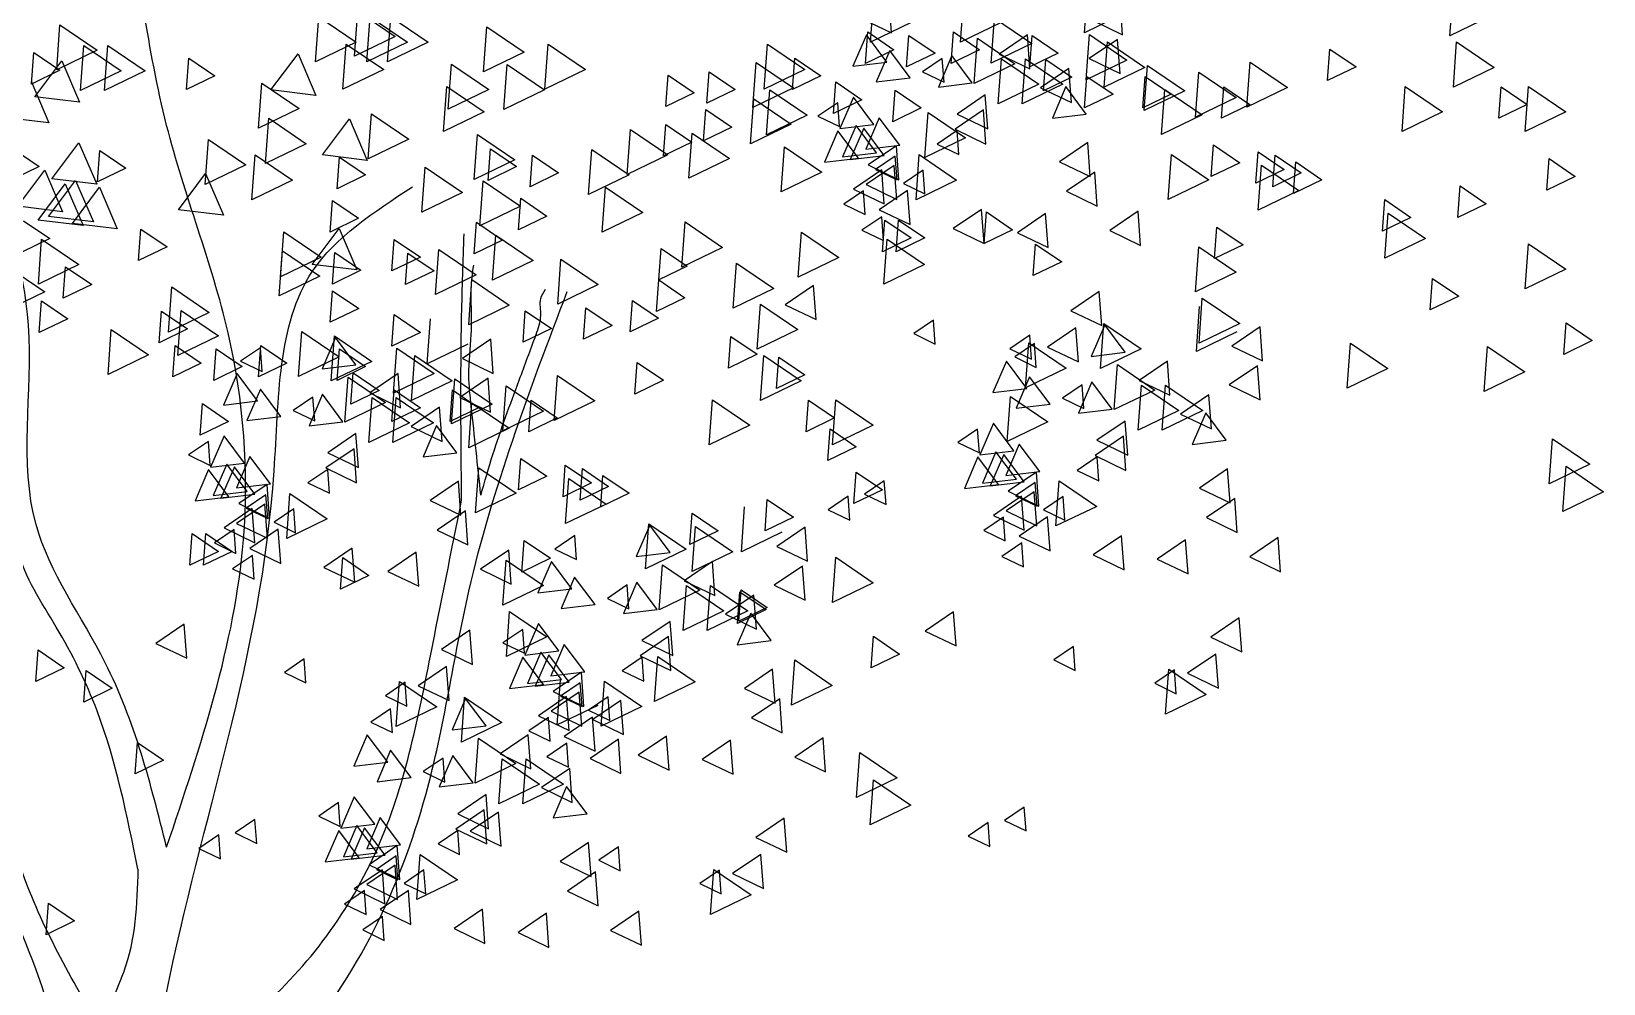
# Model space of a CAD drawing. Header units: millimetres. Extents: x 87938 to 265635, y 330093 to 434310.
# Drawn here: x 211266 to 214736, y 400804 to 402905 of the extents above; entities that cross this region are included whole.
import ezdxf

# ---------------------------------------------------------------- set-up
doc = ezdxf.new("R2010")
doc.units = ezdxf.units.MM

# ---------------------------------------------------------------- blocks, each defined once
blk = doc.blocks.new('A$C7FA71D6E')
for p, q in [((4721.7, 5076.7), (4729, 5176.1)), ((4920.6, 5076.2), (4927.9, 5175.6)), ((6000.8, 5090.7), (6008.1, 5190.1)), ((3583.1, 5045.4), (3590.4, 5144.8)), ((3590.4, 5144.8), (3672.8, 5088.8)), ((5194.4, 5097.3), (5199.5, 5166.9)), ((2925.8, 5015.2), (2933.1, 5114.6)), ((2933.1, 5114.6), (3015.5, 5058.5)), ((3497.3, 5033.3), (3504.6, 5132.6)), ((3504.6, 5132.6), (3587, 5076.6)), ((3610.6, 5033.3), (3617.9, 5132.6)), ((3617.9, 5132.6), (3700.3, 5076.6)), ((3656, 5033.3), (3663.3, 5132.6)), ((3663.3, 5132.6), (3745.7, 5076.6)), ((3867.5, 5010.6), (3874.8, 5110)), ((3874.8, 5110), (3957.2, 5054)), ((4811.5, 5120.1), (4721.7, 5076.7)), ((5010.3, 5119.5), (4920.6, 5076.2)), ((4988.4, 5030.3), (4995.7, 5129.7)), ((4995.7, 5129.7), (5078.1, 5073.7)), ((5257.2, 5127.7), (5194.4, 5097.3)), ((6090.5, 5134.1), (6000.8, 5090.7)), ((2978.7, 4969.9), (2986, 5069.2)), ((2986, 5069.2), (3068.4, 5013.2)), ((3031.6, 4969.9), (3038.9, 5069.2)), ((3038.9, 5069.2), (3121.3, 5013.2)), ((3587, 5076.6), (3497.3, 5033.3)), ((3557.7, 4972.8), (3565, 5072.2)), ((3565, 5072.2), (3647.5, 5016.2)), ((3672.8, 5088.8), (3583.1, 5045.4)), ((3700.3, 5076.6), (3610.6, 5033.3)), ((3745.7, 5076.6), (3656, 5033.3)), ((4003.5, 4972.8), (4010.8, 5072.2)), ((4010.8, 5072.2), (4093.2, 5016.2)), ((4487, 4972.8), (4494.3, 5072.2)), ((4494.3, 5072.2), (4576.8, 5016.2)), ((4710.9, 5029.3), (4716, 5098.9)), ((4716, 5098.9), (4773.7, 5059.7)), ((4801.5, 5021.8), (4806.7, 5091.3)), ((4806.7, 5091.3), (4864.3, 5052.1)), ((4899.8, 5029.3), (4904.9, 5098.9)), ((4904.9, 5098.9), (4962.6, 5059.7)), ((4950.8, 4985.5), (4958.1, 5084.9)), ((4958.1, 5084.9), (5040.6, 5028.9)), ((5078.1, 5073.7), (4988.4, 5030.3)), ((5073.5, 5021.8), (5078.6, 5091.3)), ((5078.6, 5091.3), (5136.3, 5052.1)), ((5197.7, 4993.6), (5205, 5093)), ((5205, 5093), (5287.4, 5037)), ((5237.7, 4977.4), (5245, 5076.8)), ((5245, 5076.8), (5327.4, 5020.8)), ((6008.3, 4977.4), (6015.6, 5076.8)), ((6015.6, 5076.8), (6098.1, 5020.8)), ((2870.2, 4984), (2875.3, 5053.5)), ((2875.3, 5053.5), (2933, 5014.3)), ((2877.5, 4955.8), (2937.2, 5035.5)), ((3015.5, 5058.5), (2925.8, 5015.2)), ((2937.2, 5035.5), (2976.4, 4943.9)), ((3212.2, 4971.9), (3217.4, 5041.4)), ((3217.4, 5041.4), (3275, 5002.2)), ((3398.8, 4970.9), (3458.5, 5050.7)), ((3458.5, 5050.7), (3497.8, 4959)), ((3957.2, 5054), (3867.5, 5010.6)), ((4462.3, 4932.1), (4469.7, 5031.5)), ((4469.7, 5031.5), (4552.1, 4975.4)), ((4549.5, 4971.9), (4554.6, 5041.4)), ((4554.6, 5041.4), (4612.3, 5002.2)), ((4773.7, 5059.7), (4710.9, 5029.3)), ((4864.3, 5052.1), (4801.5, 5021.8)), ((4962.6, 5059.7), (4899.8, 5029.3)), ((5003.7, 4940.2), (5011, 5039.6)), ((5011, 5039.6), (5093.5, 4983.6)), ((5056.6, 4940.2), (5063.9, 5039.6)), ((5063.9, 5039.6), (5146.3, 4983.6)), ((5136.3, 5052.1), (5073.5, 5021.8)), ((5103.7, 4968.9), (5108.9, 5038.5)), ((5108.9, 5038.5), (5166.6, 4999.2)), ((5287.4, 5037), (5197.7, 4993.6)), ((5552.8, 4933.2), (5560.1, 5032.6)), ((5560.1, 5032.6), (5642.5, 4976.6)), ((5730.8, 4991.6), (5736, 5061.1)), ((5736, 5061.1), (5793.6, 5021.9)), ((2933, 5014.3), (2870.2, 4984)), ((3068.4, 5013.2), (2978.7, 4969.9)), ((3121.3, 5013.2), (3031.6, 4969.9)), ((3275, 5002.2), (3212.2, 4971.9)), ((3647.5, 5016.2), (3557.7, 4972.8)), ((3789.7, 4928.6), (3797.1, 5028)), ((3797.1, 5028), (3879.5, 4972)), ((3912.8, 4927.5), (3920.1, 5026.9)), ((3920.1, 5026.9), (4002.6, 4970.9)), ((4093.2, 5016.2), (4003.5, 4972.8)), ((4270, 4934.1), (4275.1, 5003.7)), ((4275.1, 5003.7), (4332.8, 4964.5)), ((4360.6, 4941.7), (4365.8, 5011.2)), ((4365.8, 5011.2), (4423.5, 4972)), ((4576.8, 5016.2), (4487, 4972.8)), ((4612.3, 5002.2), (4549.5, 4971.9)), ((5040.6, 5028.9), (4950.8, 4985.5)), ((5166.6, 4999.2), (5103.7, 4968.9)), ((5194.4, 4931.1), (5199.5, 5000.7)), ((5199.5, 5000.7), (5257.2, 4961.5)), ((5327.4, 5020.8), (5237.7, 4977.4)), ((5322.9, 4931.1), (5328, 5000.7)), ((5326.2, 4925.7), (5333.5, 5025.1)), ((5328, 5000.7), (5385.7, 4961.5)), ((5333.5, 5025.1), (5415.9, 4969)), ((5439.5, 4910.6), (5446.8, 5010)), ((5446.8, 5010), (5529.2, 4953.9)), ((5793.6, 5021.9), (5730.8, 4991.6)), ((6098.1, 5020.8), (6008.3, 4977.4)), ((2869.2, 4990.2), (2908.4, 4898.6)), ((3371.5, 4886.8), (3378.8, 4986.2)), ((3378.8, 4986.2), (3461.3, 4930.1)), ((3497.8, 4959), (3398.8, 4970.9)), ((3779.5, 4879.2), (3786.8, 4978.6)), ((3786.8, 4978.6), (3869.3, 4922.6)), ((3879.5, 4972), (3789.7, 4928.6)), ((4002.6, 4970.9), (3912.8, 4927.5)), ((4332.8, 4964.5), (4270, 4934.1)), ((4423.5, 4972), (4360.6, 4941.7)), ((4552.1, 4975.4), (4462.3, 4932.1)), ((4492.6, 4871.6), (4499.9, 4971)), ((4499.9, 4971), (4582.3, 4915)), ((4640.2, 4919), (4645.3, 4988.6)), ((4645.3, 4988.6), (4703, 4949.4)), ((4771.3, 4900.9), (4776.4, 4970.5)), ((4776.4, 4970.5), (4834.1, 4931.3)), ((5093.5, 4983.6), (5003.7, 4940.2)), ((5146.3, 4983.6), (5056.6, 4940.2)), ((5415.9, 4969), (5326.2, 4925.7)), ((5363.9, 4872.8), (5371.2, 4972.2)), ((5371.2, 4972.2), (5453.7, 4916.2)), ((5496.6, 4908.5), (5501.7, 4978)), ((5501.7, 4978), (5559.4, 4938.8)), ((5642.5, 4976.6), (5552.8, 4933.2)), ((5895, 4879.2), (5902.3, 4978.6)), ((5902.3, 4978.6), (5984.7, 4922.6)), ((6108.6, 4908.5), (6113.7, 4978)), ((6113.7, 4978), (6171.4, 4938.8)), ((6167, 4879.2), (6174.3, 4978.6)), ((6174.3, 4978.6), (6256.7, 4922.6)), ((2976.4, 4943.9), (2877.5, 4955.8)), ((3461.3, 4930.1), (3371.5, 4886.8)), ((4353.1, 4858.6), (4358.2, 4928.1)), ((4358.2, 4928.1), (4415.9, 4888.9)), ((4456.8, 4852), (4464.1, 4951.4)), ((4464.1, 4951.4), (4546.5, 4895.4)), ((4703, 4949.4), (4640.2, 4919)), ((4834.1, 4931.3), (4771.3, 4900.9)), ((5257.2, 4961.5), (5194.4, 4931.1)), ((5385.7, 4961.5), (5322.9, 4931.1)), ((5529.2, 4953.9), (5439.5, 4910.6)), ((5559.4, 4938.8), (5496.6, 4908.5)), ((6171.4, 4938.8), (6108.6, 4908.5)), ((2908.4, 4898.6), (2809.5, 4910.4)), ((3386.4, 4808.9), (3393.8, 4908.3)), ((3393.8, 4908.3), (3476.2, 4852.3)), ((3512.1, 4827.4), (3571.8, 4907.1)), ((3571.8, 4907.1), (3611.1, 4815.5)), ((3613.3, 4818.8), (3620.6, 4918.2)), ((3620.6, 4918.2), (3703, 4862.2)), ((3869.3, 4922.6), (3779.5, 4879.2)), ((4265.1, 4825.4), (4270.2, 4895)), ((4270.2, 4895), (4327.9, 4855.7)), ((4546.5, 4895.4), (4456.8, 4852)), ((4582.3, 4915), (4492.6, 4871.6)), ((4842.1, 4821.8), (4849.4, 4921.2)), ((4849.4, 4921.2), (4931.9, 4865.1)), ((5453.7, 4916.2), (5363.9, 4872.8)), ((5984.7, 4922.6), (5895, 4879.2)), ((6256.7, 4922.6), (6167, 4879.2)), ((2804.6, 4857.8), (2887.1, 4801.7)), ((3253.3, 4762.5), (3260.6, 4861.9)), ((3260.6, 4861.9), (3343, 4805.8)), ((3703, 4862.2), (3613.3, 4818.8)), ((3847.5, 4773.5), (3854.8, 4872.9)), ((3854.8, 4872.9), (3937.2, 4816.8)), ((4184.8, 4784), (4192.1, 4883.4)), ((4192.1, 4883.4), (4274.5, 4827.4)), ((4320.8, 4776.5), (4328.1, 4875.8)), ((4328.1, 4875.8), (4410.5, 4819.8)), ((4415.9, 4888.9), (4353.1, 4858.6)), ((4931.9, 4865.1), (4842.1, 4821.8)), ((2915.3, 4774.5), (2975, 4854.3)), ((2975, 4854.3), (3014.2, 4762.7)), ((3015.8, 4767.9), (3020.9, 4837.5)), ((3020.9, 4837.5), (3078.6, 4798.3)), ((3356.4, 4728.2), (3363.7, 4827.5)), ((3363.7, 4827.5), (3446.2, 4771.5)), ((3476.2, 4852.3), (3386.4, 4808.9)), ((3611.1, 4815.5), (3512.1, 4827.4)), ((3877.8, 4771.2), (3883, 4840.8)), ((3883, 4840.8), (3940.6, 4801.6)), ((3970.5, 4757.4), (3975.6, 4827)), ((3975.6, 4827), (4033.3, 4787.8)), ((4099.5, 4739.8), (4106.8, 4839.2)), ((4106.8, 4839.2), (4189.2, 4783.2)), ((4274.5, 4827.4), (4184.8, 4784)), ((4327.9, 4855.7), (4265.1, 4825.4)), ((4524.8, 4746.2), (4532.1, 4845.6)), ((4532.1, 4845.6), (4614.5, 4789.6)), ((4822.4, 4728.7), (4829.7, 4828.1)), ((4829.7, 4828.1), (4912.1, 4772.1)), ((5379, 4729.3), (5386.3, 4828.7)), ((5386.3, 4828.7), (5468.8, 4772.7)), ((5474, 4780.1), (5479.1, 4849.6)), ((5479.1, 4849.6), (5536.8, 4810.4)), ((5572.2, 4765), (5577.3, 4834.5)), ((5577.3, 4834.5), (5635, 4795.3)), ((5610, 4757.4), (5615.1, 4827)), ((5615.1, 4827), (5672.8, 4787.8)), ((2887.1, 4801.7), (2797.3, 4758.4)), ((2839.7, 4714.1), (2899.4, 4793.8)), ((2899.4, 4793.8), (2938.7, 4702.2)), ((3078.6, 4798.3), (3015.8, 4767.9)), ((3343, 4805.8), (3253.3, 4762.5)), ((3544.7, 4752.8), (3549.8, 4822.4)), ((3549.8, 4822.4), (3607.5, 4783.2)), ((3731.5, 4700.9), (3738.8, 4800.3)), ((3738.8, 4800.3), (3821.2, 4744.3)), ((3937.2, 4816.8), (3847.5, 4773.5)), ((3940.6, 4801.6), (3877.8, 4771.2)), ((4410.5, 4819.8), (4320.8, 4776.5)), ((4614.5, 4789.6), (4524.8, 4746.2)), ((5536.8, 4810.4), (5474, 4780.1)), ((5635, 4795.3), (5572.2, 4765)), ((5577.7, 4705.5), (5585, 4804.9)), ((5585, 4804.9), (5667.4, 4748.9)), ((5655.3, 4742.3), (5660.4, 4811.9)), ((5660.4, 4811.9), (5718.1, 4772.7)), ((6214.4, 4749.9), (6219.5, 4819.4)), ((6219.5, 4819.4), (6277.2, 4780.2)), ((2885, 4683.8), (2944.8, 4763.6)), ((2907.7, 4691.4), (2967.4, 4771.2)), ((3014.2, 4762.7), (2915.3, 4774.5)), ((2944.8, 4763.6), (2984, 4672)), ((2960.6, 4676.3), (3020.3, 4756.1)), ((2967.4, 4771.2), (3006.7, 4679.6)), ((3020.3, 4756.1), (3059.6, 4664.5)), ((3194.8, 4706.5), (3254.5, 4786.3)), ((3254.5, 4786.3), (3293.8, 4694.7)), ((3446.2, 4771.5), (3356.4, 4728.2)), ((3607.5, 4783.2), (3544.7, 4752.8)), ((3859.9, 4670.7), (3867.3, 4770.1)), ((3867.3, 4770.1), (3949.7, 4714.1)), ((4033.3, 4787.8), (3970.5, 4757.4)), ((4189.2, 4783.2), (4099.5, 4739.8)), ((4129.7, 4656.7), (4137, 4756.1)), ((4137, 4756.1), (4219.5, 4700.1)), ((4912.1, 4772.1), (4822.4, 4728.7)), ((5468.8, 4772.7), (5379, 4729.3)), ((5672.8, 4787.8), (5610, 4757.4)), ((5718.1, 4772.7), (5655.3, 4742.3)), ((6017.9, 4689.4), (6023.1, 4759)), ((6023.1, 4759), (6080.7, 4719.8)), ((6277.2, 4780.2), (6214.4, 4749.9)), ((3529.4, 4657.2), (3534.6, 4726.8)), ((3534.6, 4726.8), (3592.2, 4687.6)), ((3821.2, 4744.3), (3731.5, 4700.9)), ((3945.1, 4662.2), (3950.2, 4731.8)), ((3950.2, 4731.8), (4007.9, 4692.5)), ((5667.4, 4748.9), (5577.7, 4705.5)), ((5851.7, 4659.2), (5856.8, 4728.8)), ((5856.8, 4728.8), (5914.5, 4689.6)), ((6080.7, 4719.8), (6017.9, 4689.4)), ((2938.7, 4702.2), (2839.7, 4714.1)), ((3006.7, 4679.6), (2907.7, 4691.4)), ((3293.8, 4694.7), (3194.8, 4706.5)), ((3592.2, 4687.6), (3529.4, 4657.2)), ((3949.7, 4714.1), (3859.9, 4670.7)), ((4007.9, 4692.5), (3945.1, 4662.2)), ((4219.5, 4700.1), (4129.7, 4656.7)), ((4972.6, 4632), (4977.7, 4701.6)), ((4977.7, 4701.6), (5035.4, 4662.3)), ((5914.5, 4689.6), (5851.7, 4659.2)), ((5857.2, 4599.8), (5864.5, 4699.1)), ((5864.5, 4699.1), (5947, 4643.1)), ((2852.8, 4682), (2910.5, 4642.8)), ((2984, 4672), (2885, 4683.8)), ((3059.6, 4664.5), (2960.6, 4676.3)), ((3106.5, 4594.2), (3111.6, 4663.8)), ((3111.6, 4663.8), (3169.3, 4624.6)), ((3419.5, 4558.5), (3426.8, 4657.9)), ((3426.8, 4657.9), (3509.3, 4601.9)), ((3489.5, 4585.7), (3549.2, 4665.4)), ((3549.2, 4665.4), (3588.4, 4573.8)), ((3846.9, 4609.3), (3852, 4678.9)), ((3852, 4678.9), (3909.7, 4639.7)), ((3888, 4551), (3895.3, 4650.4)), ((3895.3, 4650.4), (3977.7, 4594.4)), ((4305.7, 4580.1), (4313, 4679.5)), ((4313, 4679.5), (4395.4, 4623.4)), ((4562.6, 4557.4), (4569.9, 4656.8)), ((4569.9, 4656.8), (4652.3, 4600.8)), ((4748.7, 4613.9), (4753.8, 4683.5)), ((4753.8, 4683.5), (4811.5, 4644.3)), ((4778.9, 4613.9), (4784, 4683.5)), ((4784, 4683.5), (4841.7, 4644.3)), ((5035.4, 4662.3), (4972.6, 4632)), ((5481.5, 4598.8), (5486.6, 4668.4)), ((5486.6, 4668.4), (5544.3, 4629.1)), ((2910.5, 4642.8), (2847.7, 4612.4)), ((2885.3, 4542.3), (2892.6, 4641.7)), ((2892.6, 4641.7), (2975, 4585.7)), ((3169.3, 4624.6), (3106.5, 4594.2)), ((3416.9, 4516.7), (3424.2, 4616.1)), ((3424.2, 4616.1), (3506.6, 4560)), ((3665.6, 4571.6), (3670.7, 4641.1)), ((3670.7, 4641.1), (3728.4, 4601.9)), ((3761.7, 4519.6), (3769, 4619)), ((3769, 4619), (3851.5, 4563)), ((3909.7, 4639.7), (3846.9, 4609.3)), ((4254.7, 4551.5), (4259.9, 4621.1)), ((4259.9, 4621.1), (4317.6, 4581.9)), ((4395.4, 4623.4), (4305.7, 4580.1)), ((4811.5, 4644.3), (4748.7, 4613.9)), ((4751.5, 4542.3), (4758.8, 4641.7)), ((4758.8, 4641.7), (4841.2, 4585.7)), ((4841.7, 4644.3), (4778.9, 4613.9)), ((5081.1, 4561), (5086.2, 4630.6)), ((5086.2, 4630.6), (5143.9, 4591.4)), ((5439.5, 4525.4), (5446.8, 4624.7)), ((5446.8, 4624.7), (5529.2, 4568.7)), ((5544.3, 4629.1), (5481.5, 4598.8)), ((5947, 4643.1), (5857.2, 4599.8)), ((6167, 4531.8), (6174.3, 4631.2)), ((6174.3, 4631.2), (6256.7, 4575.1)), ((2817.1, 4581.3), (2899.5, 4525.2)), ((2975, 4585.7), (2885.3, 4542.3)), ((2940.3, 4511.1), (2945.4, 4580.7)), ((2945.4, 4580.7), (3003.1, 4541.5)), ((3509.3, 4601.9), (3419.5, 4558.5)), ((3588.4, 4573.8), (3489.5, 4585.7)), ((3534.2, 4542.5), (3539.4, 4612.1)), ((3539.4, 4612.1), (3597.1, 4572.9)), ((3728.4, 4601.9), (3665.6, 4571.6)), ((3695.8, 4541.3), (3700.9, 4610.9)), ((3700.9, 4610.9), (3758.6, 4571.7)), ((3977.7, 4594.4), (3888, 4551)), ((4031.5, 4498.1), (4038.8, 4597.5)), ((4038.8, 4597.5), (4121.2, 4541.5)), ((4317.6, 4581.9), (4254.7, 4551.5)), ((4419, 4489.4), (4426.3, 4588.8)), ((4426.3, 4588.8), (4508.8, 4532.8)), ((4652.3, 4600.8), (4562.6, 4557.4)), ((4841.2, 4585.7), (4751.5, 4542.3)), ((5143.9, 4591.4), (5081.1, 4561)), ((3506.6, 4560), (3416.9, 4516.7)), ((3597.1, 4572.9), (3534.2, 4542.5)), ((3758.6, 4571.7), (3695.8, 4541.3)), ((3851.5, 4563), (3761.7, 4519.6)), ((3835.1, 4452.8), (3842.4, 4552.2)), ((3842.4, 4552.2), (3924.8, 4496.2)), ((4249.6, 4481.9), (4254.7, 4551.5)), ((4254.7, 4551.5), (4312.4, 4512.3)), ((5529.2, 4568.7), (5439.5, 4525.4)), ((5957.5, 4485.5), (5962.6, 4555.1)), ((5962.6, 4555.1), (6020.3, 4515.9)), ((6256.7, 4575.1), (6167, 4531.8)), ((2899.5, 4525.2), (2809.8, 4481.9)), ((3003.1, 4541.5), (2940.3, 4511.1)), ((3172.4, 4436.6), (3179.7, 4536)), ((3179.7, 4536), (3262.1, 4479.9)), ((3529.6, 4458.3), (3534.7, 4527.8)), ((3534.7, 4527.8), (3592.4, 4488.6)), ((4121.2, 4541.5), (4031.5, 4498.1)), ((4312.4, 4512.3), (4249.6, 4481.9)), ((4508.8, 4532.8), (4419, 4489.4)), ((5447, 4412.1), (5454.3, 4511.4)), ((5454.3, 4511.4), (5536.8, 4455.4)), ((6020.3, 4515.9), (5957.5, 4485.5)), ((2887.4, 4435.6), (2892.5, 4505.2)), ((2892.5, 4505.2), (2950.2, 4466)), ((3151.8, 4412.9), (3156.9, 4482.5)), ((3156.9, 4482.5), (3214.6, 4443.3)), ((3262.1, 4479.9), (3172.4, 4436.6)), ((3192.9, 4384.8), (3200.2, 4484.2)), ((3200.2, 4484.2), (3282.6, 4428.2)), ((3592.4, 4488.6), (3529.6, 4458.3)), ((3924.8, 4496.2), (3835.1, 4452.8)), ((3955, 4413.9), (3960.1, 4483.5)), ((3960.1, 4483.5), (4017.8, 4444.3)), ((4088.7, 4420.5), (4093.8, 4490.1)), ((4093.8, 4490.1), (4151.5, 4450.8)), ((4191.6, 4436.8), (4196.7, 4506.3)), ((4196.7, 4506.3), (4254.4, 4467.1)), ((4471.9, 4398.8), (4479.2, 4498.2)), ((4479.2, 4498.2), (4561.7, 4442.2)), ((5441.1, 4393.7), (5448.4, 4493.1)), ((2950.2, 4466), (2887.4, 4435.6)), ((3039.1, 4343), (3046.4, 4442.3)), ((3046.4, 4442.3), (3128.8, 4386.3)), ((3214.6, 4443.3), (3151.8, 4412.9)), ((3665.6, 4405.4), (3670.7, 4475)), ((3670.7, 4475), (3728.4, 4435.7)), ((3743.2, 4366.2), (3750.5, 4465.6)), ((4017.8, 4444.3), (3955, 4413.9)), ((4151.5, 4450.8), (4088.7, 4420.5)), ((4254.4, 4467.1), (4191.6, 4436.8)), ((4561.7, 4442.2), (4471.9, 4398.8)), ((5229.6, 4355.9), (5236.9, 4455.3)), ((5236.9, 4455.3), (5319.3, 4399.3)), ((5536.8, 4455.4), (5447, 4412.1)), ((6252.2, 4387.3), (6257.3, 4456.9)), ((6257.3, 4456.9), (6315, 4417.7)), ((3182, 4337.4), (3187.1, 4407)), ((3187.1, 4407), (3244.8, 4367.8)), ((3282.6, 4428.2), (3192.9, 4384.8)), ((3370.9, 4337.4), (3376, 4407)), ((3376, 4407), (3433.7, 4367.8)), ((3459.5, 4338.4), (3466.8, 4437.8)), ((3466.8, 4437.8), (3549.2, 4381.7)), ((3531.6, 4328.5), (3538.9, 4427.9)), ((3538.9, 4427.9), (3621.4, 4371.8)), ((3728.4, 4435.7), (3665.6, 4405.4)), ((3832.9, 4409.6), (3743.2, 4366.2)), ((4408.7, 4357.1), (4413.8, 4426.7)), ((4413.8, 4426.7), (4471.5, 4387.4)), ((5064.2, 4313.3), (5071.5, 4412.7)), ((5071.5, 4412.7), (5153.9, 4356.7)), ((5530.8, 4437), (5441.1, 4393.7)), ((5774.1, 4312.7), (5781.4, 4412.1)), ((5781.4, 4412.1), (5863.8, 4356.1)), ((6315, 4417.7), (6252.2, 4387.3)), ((3128.8, 4386.3), (3039.1, 4343)), ((3272.7, 4329.9), (3277.8, 4399.4)), ((3277.8, 4399.4), (3335.5, 4360.2)), ((3549.2, 4381.7), (3459.5, 4338.4)), ((3544.7, 4329.9), (3549.8, 4399.4)), ((3549.8, 4399.4), (3607.5, 4360.2)), ((3668.9, 4301.7), (3676.2, 4401.1)), ((3676.2, 4401.1), (3758.6, 4345.1)), ((3708.8, 4285.5), (3716.1, 4384.9)), ((3716.1, 4384.9), (3798.6, 4328.9)), ((4471.5, 4387.4), (4408.7, 4357.1)), ((4479.5, 4285.5), (4486.8, 4384.9)), ((4486.8, 4384.9), (4569.2, 4328.9)), ((4514.4, 4311.8), (4519.6, 4381.3)), ((4519.6, 4381.3), (4577.2, 4342.1)), ((5319.3, 4399.3), (5229.6, 4355.9)), ((6076.3, 4305.2), (6083.6, 4404.6)), ((6083.6, 4404.6), (6166.1, 4348.6)), ((3244.8, 4367.8), (3182, 4337.4)), ((3335.5, 4360.2), (3272.7, 4329.9)), ((3433.7, 4367.8), (3370.9, 4337.4)), ((3621.4, 4371.8), (3531.6, 4328.5)), ((3607.5, 4360.2), (3544.7, 4329.9)), ((3561.8, 4237.8), (3569.2, 4337.2)), ((3569.2, 4337.2), (3651.6, 4281.2)), ((3574.9, 4277), (3580, 4346.6)), ((3580, 4346.6), (3637.7, 4307.3)), ((3758.6, 4345.1), (3668.9, 4301.7)), ((4024, 4241.3), (4031.3, 4340.7)), ((4031.3, 4340.7), (4113.7, 4284.7)), ((4202, 4299.6), (4207.1, 4369.2)), ((4207.1, 4369.2), (4264.8, 4330)), ((4577.2, 4342.1), (4514.4, 4311.8)), ((5153.9, 4356.7), (5064.2, 4313.3)), ((5259.8, 4265.3), (5267.1, 4364.7)), ((5267.1, 4364.7), (5349.5, 4308.6)), ((5863.8, 4356.1), (5774.1, 4312.7)), ((6166.1, 4348.6), (6076.3, 4305.2)), ((3637.7, 4307.3), (3574.9, 4277)), ((3665.6, 4239.2), (3670.7, 4308.8)), ((3670.7, 4308.8), (3728.4, 4269.6)), ((3798.6, 4328.9), (3708.8, 4285.5)), ((3794, 4239.2), (3799.1, 4308.8)), ((3797.3, 4233.8), (3804.6, 4333.1)), ((3799.1, 4308.8), (3856.8, 4269.6)), ((3804.6, 4333.1), (3887, 4277.1)), ((3910.6, 4218.7), (3917.9, 4318)), ((3917.9, 4318), (4000.4, 4262)), ((4264.8, 4330), (4202, 4299.6)), ((4569.2, 4328.9), (4479.5, 4285.5)), ((5349.5, 4308.6), (5259.8, 4265.3)), ((5312.7, 4220), (5320, 4319.3)), ((5320, 4319.3), (5402.4, 4263.3)), ((5365.6, 4220), (5372.9, 4319.3)), ((5372.9, 4319.3), (5455.3, 4263.3)), ((3242.5, 4209), (3247.6, 4278.6)), ((3247.6, 4278.6), (3305.3, 4239.4)), ((3651.6, 4281.2), (3561.8, 4237.8)), ((3614.7, 4192.5), (3622, 4291.9)), ((3622, 4291.9), (3704.5, 4235.9)), ((3728.4, 4269.6), (3665.6, 4239.2)), ((3667.6, 4192.5), (3674.9, 4291.9)), ((3674.9, 4291.9), (3757.3, 4235.9)), ((3856.8, 4269.6), (3794, 4239.2)), ((3887, 4277.1), (3797.3, 4233.8)), ((3835.1, 4180.9), (3842.4, 4280.3)), ((3842.4, 4280.3), (3924.8, 4224.3)), ((3967.8, 4216.6), (3972.9, 4286.1)), ((3972.9, 4286.1), (4030.6, 4246.9)), ((4113.7, 4284.7), (4024, 4241.3)), ((4366.2, 4187.3), (4373.5, 4286.7)), ((4373.5, 4286.7), (4455.9, 4230.7)), ((4579.7, 4216.6), (4584.9, 4286.1)), ((4584.9, 4286.1), (4642.6, 4246.9)), ((4638.1, 4187.3), (4645.4, 4286.7)), ((4645.4, 4286.7), (4727.9, 4230.7)), ((5023.5, 4194.9), (5030.8, 4294.3)), ((5030.8, 4294.3), (5113.2, 4238.2)), ((3305.3, 4239.4), (3242.5, 4209)), ((3704.5, 4235.9), (3614.7, 4192.5)), ((3757.3, 4235.9), (3667.6, 4192.5)), ((4000.4, 4262), (3910.6, 4218.7)), ((4030.6, 4246.9), (3967.8, 4216.6)), ((4642.6, 4246.9), (4579.7, 4216.6)), ((5113.2, 4238.2), (5023.5, 4194.9)), ((5402.4, 4263.3), (5312.7, 4220)), ((5455.3, 4263.3), (5365.6, 4220)), ((3924.8, 4224.3), (3835.1, 4180.9)), ((4455.9, 4230.7), (4366.2, 4187.3)), ((4627.8, 4153.2), (4632.9, 4222.7)), ((4632.9, 4222.7), (4690.6, 4183.5)), ((4727.9, 4230.7), (4638.1, 4187.3)), ((6219.9, 4101.3), (6227.2, 4200.6)), ((6227.2, 4200.6), (6309.6, 4144.6)), ((4690.6, 4183.5), (4627.8, 4153.2)), ((3850.2, 4037.4), (3857.5, 4136.8)), ((3857.5, 4136.8), (3939.9, 4080.7)), ((3945.1, 4088.2), (3950.2, 4157.7)), ((3950.2, 4157.7), (4007.9, 4118.5)), ((4043.3, 4073), (4048.4, 4142.6)), ((4048.4, 4142.6), (4106.1, 4103.4)), ((4081.1, 4065.5), (4086.2, 4135.1)), ((4086.2, 4135.1), (4143.9, 4095.9)), ((6309.6, 4144.6), (6219.9, 4101.3)), ((6250.1, 4040.8), (6257.4, 4140.2)), ((6257.4, 4140.2), (6339.8, 4084.2)), ((4007.9, 4118.5), (3945.1, 4088.2)), ((4106.1, 4103.4), (4043.3, 4073)), ((4048.8, 4013.6), (4056.1, 4113)), ((4056.1, 4113), (4138.6, 4057)), ((4143.9, 4095.9), (4081.1, 4065.5)), ((4126.4, 4050.4), (4131.5, 4120)), ((4131.5, 4120), (4189.2, 4080.7)), ((4685.5, 4057.9), (4690.6, 4127.5)), ((4690.6, 4127.5), (4748.3, 4088.3)), ((5131.3, 4008.5), (5138.6, 4107.9)), ((5138.6, 4107.9), (5221.1, 4051.8)), ((3433.4, 3981), (3440.7, 4080.4)), ((3440.7, 4080.4), (3523.1, 4024.4)), ((3939.9, 4080.7), (3850.2, 4037.4)), ((4189.2, 4080.7), (4126.4, 4050.4)), ((4489.1, 3997.5), (4494.2, 4067.1)), ((4494.2, 4067.1), (4551.9, 4027.9)), ((4748.3, 4088.3), (4685.5, 4057.9)), ((6339.8, 4084.2), (6250.1, 4040.8)), ((4138.6, 4057), (4048.8, 4013.6)), ((4322.9, 3967.3), (4328, 4036.9)), ((4328, 4036.9), (4385.7, 3997.7)), ((4436.9, 3951.6), (4444.2, 4050.9)), ((4551.9, 4027.9), (4489.1, 3997.5)), ((5221.1, 4051.8), (5131.3, 4008.5)), ((3219.8, 3922), (3224.9, 3991.6)), ((3224.9, 3991.6), (3282.6, 3952.3)), ((3250, 3922), (3255.1, 3991.6)), ((3255.1, 3991.6), (3312.8, 3952.3)), ((3523.1, 4024.4), (3433.4, 3981)), ((4225.4, 3913.8), (4232.7, 4013.2)), ((4232.7, 4013.2), (4315.1, 3957.2)), ((4385.7, 3997.7), (4322.9, 3967.3)), ((4328.4, 3907.8), (4335.7, 4007.2)), ((4335.7, 4007.2), (4418.1, 3951.2)), ((4526.6, 3994.9), (4436.9, 3951.6)), ((3952.7, 3906.9), (3957.8, 3976.5)), ((3957.8, 3976.5), (4015.5, 3937.2)), ((4315.1, 3957.2), (4225.4, 3913.8)), ((3282.6, 3952.3), (3219.8, 3922)), ((3312.8, 3952.3), (3250, 3922)), ((3552.2, 3869.1), (3557.3, 3938.7)), ((3557.3, 3938.7), (3615, 3899.5)), ((3910.6, 3833.4), (3917.9, 3932.8)), ((3917.9, 3932.8), (4000.4, 3876.8)), ((4015.5, 3937.2), (3952.7, 3906.9)), ((4255.6, 3823.2), (4262.9, 3922.5)), ((4262.9, 3922.5), (4345.3, 3866.5)), ((4418.1, 3951.2), (4328.4, 3907.8)), ((4638.1, 3839.9), (4645.4, 3939.3)), ((4645.4, 3939.3), (4727.9, 3883.2)), ((3615, 3899.5), (3552.2, 3869.1)), ((4000.4, 3876.8), (3910.6, 3833.4)), ((4345.3, 3866.5), (4255.6, 3823.2)), ((4308.5, 3777.8), (4315.8, 3877.2)), ((4315.8, 3877.2), (4398.2, 3821.2)), ((4361.4, 3777.8), (4368.7, 3877.2)), ((4368.7, 3877.2), (4451.1, 3821.2)), ((4428.6, 3793.6), (4433.8, 3863.2)), ((4431.3, 3798.2), (4436.4, 3867.7)), ((4433.8, 3863.2), (4491.4, 3823.9)), ((4436.4, 3867.7), (4494.1, 3828.5)), ((4727.9, 3883.2), (4638.1, 3839.9)), ((3918.2, 3720.1), (3925.5, 3819.5)), ((3925.5, 3819.5), (4007.9, 3763.5)), ((4398.2, 3821.2), (4308.5, 3777.8)), ((4451.1, 3821.2), (4361.4, 3777.8)), ((4491.4, 3823.9), (4428.6, 3793.6)), ((4494.1, 3828.5), (4431.3, 3798.2)), ((4007.9, 3763.5), (3918.2, 3720.1)), ((4723.3, 3695.4), (4728.4, 3765)), ((4728.4, 3765), (4786.1, 3725.8)), ((2879.8, 3665.2), (2884.9, 3734.8)), ((2884.9, 3734.8), (2942.6, 3695.5)), ((4245.3, 3620.8), (4252.6, 3720.2)), ((4252.6, 3720.2), (4335, 3664.2)), ((4547.5, 3613.3), (4554.8, 3712.7)), ((4554.8, 3712.7), (4637.2, 3656.6)), ((4786.1, 3725.8), (4723.3, 3695.4)), ((2942.6, 3695.5), (2879.8, 3665.2)), ((2985.6, 3619.9), (2990.7, 3689.4)), ((2990.7, 3689.4), (3048.4, 3650.2)), ((5373.1, 3593.1), (5380.4, 3692.4)), ((5380.4, 3692.4), (5462.8, 3636.4)), ((3048.4, 3650.2), (2985.6, 3619.9)), ((3675.2, 3565.6), (3682.5, 3665)), ((3682.5, 3665), (3764.9, 3609)), ((4030.5, 3569.2), (4037.8, 3668.6)), ((4127.2, 3566.4), (4134.5, 3665.7)), ((4134.5, 3665.7), (4216.9, 3609.7)), ((4335, 3664.2), (4245.3, 3620.8)), ((4637.2, 3656.6), (4547.5, 3613.3)), ((3764.9, 3609), (3675.2, 3565.6)), ((3818.9, 3531.4), (3826.2, 3630.8)), ((3826.2, 3630.8), (3908.6, 3574.8)), ((4120.2, 3612.5), (4030.5, 3569.2)), ((4216.9, 3609.7), (4127.2, 3566.4)), ((5462.8, 3636.4), (5373.1, 3593.1)), ((3908.6, 3574.8), (3818.9, 3531.4)), ((3849.1, 3440.8), (3856.4, 3540.2)), ((3856.4, 3540.2), (3938.9, 3484.1)), ((3098.9, 3461.2), (3104, 3530.8)), ((3104, 3530.8), (3161.7, 3491.6)), ((4691, 3409.3), (4698.3, 3508.7)), ((4698.3, 3508.7), (4780.8, 3452.7)), ((3161.7, 3491.6), (3098.9, 3461.2)), ((3938.9, 3484.1), (3849.1, 3440.8)), ((3902, 3395.5), (3909.3, 3494.8)), ((3909.3, 3494.8), (3991.7, 3438.8)), ((3954.9, 3395.5), (3962.2, 3494.8)), ((3962.2, 3494.8), (4044.6, 3438.8)), ((3991.7, 3438.8), (3902, 3395.5)), ((4044.6, 3438.8), (3954.9, 3395.5)), ((4780.8, 3452.7), (4691, 3409.3)), ((4721.2, 3348.9), (4728.6, 3448.3)), ((4728.6, 3448.3), (4811, 3392.3)), ((4811, 3392.3), (4721.2, 3348.9)), ((3720.7, 3184), (3728, 3283.4)), ((3728, 3283.4), (3810.4, 3227.3)), ((3810.4, 3227.3), (3720.7, 3184)), ((4368.9, 3150.9), (4376.2, 3250.3)), ((4376.2, 3250.3), (4458.6, 3194.3)), ((4458.6, 3194.3), (4368.9, 3150.9)), ((2902.5, 3106.3), (2907.6, 3175.8)), ((2907.6, 3175.8), (2965.3, 3136.6)), ((2965.3, 3136.6), (2902.5, 3106.3))]:
    blk.add_line(p, q)
for points in [[(4764.4, 5149.7), (4720.8, 5120), (4768.3, 5097)], [(5272.8, 5168.1), (5210.5, 5125.8), (5278.3, 5092.9)], [(4758, 5032.1), (4712.8, 5092.5), (4683.2, 5023.2)], [(5068.3, 5092.5), (5006, 5050.1), (5073.9, 5017.3)], [(5267.1, 5082.4), (5204.7, 5040), (5272.6, 5007.2)], [(4809.5, 4997.8), (4764.3, 5058.2), (4734.6, 4988.9)], [(4880.3, 5040.6), (4836.7, 5011), (4884.2, 4988)], [(4946.6, 4986.4), (4901.5, 5046.7), (4871.8, 4977.4)], [(5159.8, 5018.2), (5097.4, 4975.8), (5165.3, 4943)], [(5198.1, 4917.8), (5153, 4978.2), (5123.3, 4908.9)], [(4649.5, 4942.6), (4605.9, 4913), (4653.4, 4890)], [(4729.4, 4894.9), (4684.3, 4955.3), (4654.6, 4886)], [(4975.2, 4960.2), (4912.9, 4917.8), (4980.7, 4885)], [(4735.2, 4832.1), (4690, 4892.5), (4660.3, 4823.2)], [(4786.6, 4849.2), (4741.4, 4909.6), (4711.7, 4840.3)], [(4971.2, 4926.8), (4908.8, 4884.4), (4976.7, 4851.6)], [(4695.1, 4820.7), (4650, 4881), (4620.3, 4811.7)], [(4752.3, 4826.4), (4707.1, 4886.7), (4677.4, 4817.4)], [(4913, 4881.1), (4869.4, 4851.4), (4916.9, 4828.5)], [(4779.2, 4847.8), (4716.8, 4805.4), (4784.7, 4772.6)], [(4776.7, 4825), (4733.1, 4795.3), (4780.6, 4772.3)], [(5201.3, 4854.8), (5138.9, 4812.5), (5206.8, 4779.6)], [(4746.6, 4794.5), (4684.2, 4752.1), (4752.1, 4719.3)], [(4774.4, 4804.2), (4712, 4761.9), (4779.9, 4729.1)], [(4838.1, 4794.1), (4794.5, 4764.4), (4842, 4741.4)], [(5216.9, 4789.6), (5154.6, 4747.2), (5222.5, 4714.4)], [(4706.7, 4748.3), (4663, 4718.7), (4710.5, 4695.7)], [(4803.7, 4748.8), (4741.4, 4706.4), (4809.3, 4673.6)], [(4746.7, 4691.2), (4703, 4661.5), (4750.5, 4638.6)], [(4967.1, 4707.2), (4904.7, 4664.8), (4972.6, 4632)], [(5108.3, 4698.2), (5046, 4655.8), (5113.9, 4623)], [(5312.5, 4703.1), (5250.1, 4660.7), (5318, 4627.9)], [(4596.3, 4539.2), (4533.9, 4496.9), (4601.8, 4464.1)], [(5226.7, 4525.9), (5164.4, 4483.5), (5232.2, 4450.7)], [(4861, 4462.6), (4817.3, 4433), (4864.9, 4410)], [(5175.3, 4445.9), (5112.9, 4403.5), (5180.8, 4370.7)], [(5284.2, 4391.8), (5239, 4452.2), (5209.3, 4382.9)], [(5581.8, 4447.9), (5519.4, 4405.5), (5587.3, 4372.7)], [(3586.2, 4364.4), (3541.1, 4424.8), (3511.4, 4355.5)], [(3883.8, 4420.5), (3821.5, 4378.1), (3889.4, 4345.3)], [(5073.4, 4429.4), (5029.7, 4399.7), (5077.2, 4376.8)], [(5083.9, 4411.2), (5040.3, 4381.5), (5087.8, 4358.6)], [(3375.4, 4402), (3331.8, 4372.3), (3379.3, 4349.3)], [(5067, 4311.8), (5021.8, 4372.2), (4992.1, 4302.9)], [(5377.3, 4372.2), (5314.9, 4329.9), (5382.8, 4297)], [(3369, 4284.4), (3323.9, 4344.8), (3294.2, 4275.5)], [(3679.3, 4344.8), (3617, 4302.4), (3684.9, 4269.6)], [(5118.4, 4277.6), (5073.2, 4337.9), (5043.5, 4268.6)], [(5576, 4362.2), (5513.7, 4319.8), (5581.6, 4287)], [(3420.5, 4250.1), (3375.3, 4310.5), (3345.6, 4241.2)], [(3878.1, 4334.7), (3815.8, 4292.4), (3883.6, 4259.5)], [(5189.3, 4320.4), (5145.6, 4290.7), (5193.1, 4267.8)], [(5255.6, 4266.1), (5210.4, 4326.5), (5180.7, 4257.2)], [(3491.3, 4293), (3447.7, 4263.3), (3495.2, 4240.3)], [(3557.7, 4238.7), (3512.5, 4299.1), (3482.8, 4229.8)], [(3770.8, 4270.5), (3708.4, 4228.1), (3776.3, 4195.3)], [(5468.7, 4298), (5406.4, 4255.6), (5474.3, 4222.8)], [(5038.4, 4174.7), (4993.2, 4235.1), (4963.5, 4165.8)], [(5284.1, 4240), (5221.8, 4197.6), (5289.7, 4164.8)], [(5507.1, 4197.6), (5461.9, 4257.9), (5432.2, 4188.6)], [(3340.4, 4147.3), (3295.3, 4207.6), (3265.6, 4138.3)], [(3586.2, 4212.5), (3523.9, 4170.1), (3591.7, 4137.3)], [(3809.2, 4170.1), (3764, 4230.5), (3734.3, 4161.2)], [(4958.4, 4222.4), (4914.8, 4192.7), (4962.3, 4169.7)], [(5280.1, 4206.5), (5217.7, 4164.1), (5285.6, 4131.3)], [(3260.5, 4194.9), (3216.9, 4165.3), (3264.4, 4142.3)], [(3582.2, 4179.1), (3519.8, 4136.7), (3587.7, 4103.9)], [(5044.1, 4111.8), (4998.9, 4172.2), (4969.2, 4102.9)], [(5061.2, 4106.1), (5016.1, 4166.5), (4986.4, 4097.2)], [(5095.5, 4129), (5050.4, 4189.4), (5020.7, 4120)], [(3306.1, 4073), (3261, 4133.3), (3231.3, 4064)], [(3346.2, 4084.4), (3301, 4144.8), (3271.3, 4075.5)], [(3363.3, 4078.7), (3318.1, 4139.1), (3288.4, 4069.8)], [(3397.6, 4101.5), (3352.4, 4161.9), (3322.7, 4092.6)], [(3524, 4133.4), (3480.4, 4103.7), (3527.9, 4080.8)], [(5004.1, 4100.4), (4958.9, 4160.8), (4929.2, 4091.5)], [(5222, 4160.8), (5178.3, 4131.2), (5225.8, 4108.2)], [(5510.2, 4134.6), (5447.8, 4092.2), (5515.7, 4059.4)], [(3390.2, 4100.1), (3327.8, 4057.8), (3395.7, 4024.9)], [(3812.3, 4107.2), (3749.9, 4064.8), (3817.8, 4032)], [(4752.4, 4108.3), (4708.7, 4078.7), (4756.3, 4055.7)], [(5088.1, 4127.6), (5025.8, 4085.2), (5093.6, 4052.4)], [(5085.7, 4104.7), (5042, 4075.1), (5089.5, 4052.1)], [(3387.7, 4077.3), (3344.1, 4047.6), (3391.6, 4024.7)], [(4672.4, 4074.1), (4628.7, 4044.4), (4676.2, 4021.4)], [(5055.5, 4074.2), (4993.2, 4031.9), (5061, 3999)], [(5083.3, 4084), (5021, 4041.6), (5088.9, 4008.8)], [(5147.1, 4073.8), (5103.4, 4044.1), (5150.9, 4021.2)], [(5525.9, 4069.4), (5463.5, 4027), (5531.4, 3994.2)], [(3357.6, 4046.8), (3295.2, 4004.4), (3363.1, 3971.6)], [(3385.4, 4056.6), (3323, 4014.2), (3390.9, 3981.4)], [(3449.1, 4046.4), (3405.5, 4016.7), (3453, 3993.7)], [(3828, 4041.9), (3765.6, 3999.6), (3833.5, 3966.8)], [(5015.6, 4028.1), (4972, 3998.4), (5019.5, 3975.5)], [(5112.7, 4028.5), (5050.3, 3986.1), (5118.2, 3953.3)], [(3317.7, 4000.7), (3274, 3971), (3321.5, 3948)], [(3414.7, 4001.1), (3352.4, 3958.7), (3420.3, 3925.9)], [(4280, 3949.7), (4234.8, 4010.1), (4205.1, 3940.8)], [(4577.6, 4005.8), (4515.2, 3963.4), (4583.1, 3930.6)], [(3578.1, 3959.5), (3515.7, 3917.1), (3583.6, 3884.3)], [(4069.2, 3987.3), (4025.5, 3957.6), (4073, 3934.7)], [(5055.6, 3971), (5012, 3941.3), (5059.5, 3918.3)], [(5276, 3986.9), (5213.7, 3944.5), (5281.6, 3911.7)], [(5417.3, 3978), (5354.9, 3935.6), (5422.8, 3902.8)], [(5621.4, 3982.8), (5559, 3940.4), (5626.9, 3907.6)], [(3357.7, 3943.5), (3314, 3913.8), (3361.6, 3890.9)], [(3719.4, 3950.5), (3657, 3908.1), (3724.9, 3875.3)], [(3923.5, 3955.4), (3861.1, 3913), (3929, 3880.2)], [(4062.8, 3869.7), (4017.6, 3930.1), (3987.9, 3860.8)], [(4373.1, 3930.1), (4310.7, 3887.7), (4378.6, 3854.9)], [(4114.2, 3835.4), (4069, 3895.8), (4039.3, 3826.5)], [(4571.9, 3920), (4509.5, 3877.7), (4577.4, 3844.9)], [(4185.1, 3878.3), (4141.4, 3848.6), (4188.9, 3825.6)], [(4251.4, 3824), (4206.2, 3884.4), (4176.5, 3815.1)], [(4464.5, 3855.8), (4402.2, 3813.5), (4470.1, 3780.6)], [(4905.2, 3819), (4842.8, 3776.6), (4910.7, 3743.8)], [(3207.3, 3791.6), (3144.9, 3749.2), (3212.8, 3716.4)], [(4034.2, 3732.6), (3989, 3792.9), (3959.3, 3723.6)], [(4280, 3797.8), (4217.6, 3755.5), (4285.5, 3722.6)], [(4502.9, 3755.4), (4457.7, 3815.8), (4428, 3746.5)], [(5535.7, 3805.7), (5473.3, 3763.3), (5541.2, 3730.5)], [(3837.7, 3778.2), (3775.4, 3735.8), (3843.3, 3703)], [(3954.3, 3780.3), (3910.6, 3750.6), (3958.1, 3727.6)], [(4275.9, 3764.4), (4213.6, 3722), (4281.4, 3689.2)], [(3472, 3714.9), (3428.4, 3685.3), (3475.9, 3662.3)], [(3999.9, 3658.3), (3954.7, 3718.7), (3925, 3649.4)], [(4039.9, 3669.7), (3994.7, 3730.1), (3965, 3660.8)], [(4057.1, 3664), (4011.9, 3724.4), (3982.2, 3655.1)], [(4091.3, 3686.9), (4046.2, 3747.2), (4016.5, 3677.9)], [(4217.8, 3718.7), (4174.1, 3689), (4221.7, 3666.1)], [(5169.9, 3742.4), (5126.3, 3712.7), (5173.8, 3689.7)], [(5484.2, 3725.7), (5421.9, 3683.3), (5489.7, 3650.5)], [(3786.3, 3698.2), (3723.9, 3655.8), (3791.8, 3623)], [(4083.9, 3685.5), (4021.6, 3643.1), (4089.4, 3610.3)], [(4506, 3692.5), (4443.7, 3650.1), (4511.5, 3617.3)], [(5392.9, 3690.9), (5349.2, 3661.3), (5396.7, 3638.3)], [(3694.9, 3663.5), (3651.3, 3633.8), (3698.8, 3610.9)], [(4081.5, 3662.6), (4037.8, 3632.9), (4085.3, 3610)], [(3873.5, 3567.3), (3828.3, 3627.7), (3798.7, 3558.4)], [(4051.3, 3632.1), (3989, 3589.7), (4056.8, 3556.9)], [(4079.1, 3641.9), (4016.8, 3599.5), (4084.7, 3566.7)], [(4142.9, 3631.7), (4099.2, 3602), (4146.8, 3579.1)], [(4171.1, 3623.4), (4108.8, 3581), (4176.6, 3548.2)], [(4521.7, 3627.3), (4459.3, 3584.9), (4527.2, 3552.1)], [(3662.7, 3604.9), (3619.1, 3575.2), (3666.6, 3552.3)], [(4011.4, 3586), (3967.8, 3556.3), (4015.3, 3533.3)], [(4108.5, 3586.4), (4046.1, 3544), (4114, 3511.2)], [(3656.3, 3487.3), (3611.1, 3547.7), (3581.4, 3478.4)], [(3966.6, 3547.7), (3904.3, 3505.4), (3972.2, 3472.6)], [(4271.8, 3544.8), (4209.5, 3502.4), (4277.4, 3469.6)], [(4617.2, 3540.7), (4554.9, 3498.3), (4622.7, 3465.5)], [(3707.8, 3453.1), (3662.6, 3513.4), (3632.9, 3444.1)], [(4051.4, 3528.8), (4007.8, 3499.2), (4055.3, 3476.2)], [(4165.4, 3537.7), (4103, 3495.3), (4170.9, 3462.5)], [(4413.1, 3535.8), (4350.7, 3493.4), (4418.6, 3460.6)], [(3778.6, 3495.9), (3735, 3466.2), (3782.5, 3443.3)], [(3844.9, 3441.6), (3799.8, 3502), (3770.1, 3432.7)], [(4058.1, 3473.5), (3995.7, 3431.1), (4063.6, 3398.3)], [(3627.7, 3350.2), (3582.6, 3410.6), (3552.9, 3341.3)], [(3873.5, 3415.5), (3811.2, 3373.1), (3879, 3340.3)], [(4096.4, 3373.1), (4051.3, 3433.4), (4021.6, 3364.1)], [(3547.8, 3397.9), (3504.2, 3368.2), (3551.7, 3345.2)], [(3869.5, 3382), (3807.1, 3339.6), (3875, 3306.8)], [(3901, 3376.9), (3838.7, 3334.5), (3906.5, 3301.7)], [(5061.3, 3388.1), (5017.7, 3358.4), (5065.2, 3335.5)], [(3363.4, 3360.7), (3319.8, 3331), (3367.3, 3308)], [(3593.4, 3275.9), (3548.3, 3336.3), (3518.6, 3267)], [(3633.4, 3287.3), (3588.3, 3347.7), (3558.6, 3278.4)], [(3650.6, 3281.6), (3605.4, 3342), (3575.7, 3272.7)], [(3684.9, 3304.5), (3639.7, 3364.9), (3610, 3295.5)], [(3811.3, 3336.3), (3767.7, 3306.7), (3815.2, 3283.7)], [(4531.5, 3363.5), (4469.1, 3321.2), (4537, 3288.4)], [(4981.3, 3353.8), (4937.7, 3324.1), (4985.2, 3301.2)], [(3283.4, 3326.4), (3239.7, 3296.7), (3287.2, 3273.7)], [(3677.5, 3303.1), (3615.1, 3260.7), (3683, 3227.9)], [(4099.6, 3310.1), (4037.2, 3267.7), (4105.1, 3234.9)], [(4165.7, 3300.3), (4122.1, 3270.6), (4169.6, 3247.6)], [(3675, 3280.2), (3631.4, 3250.6), (3678.9, 3227.6)], [(4480, 3283.5), (4417.7, 3241.2), (4485.5, 3208.4)], [(3644.9, 3249.7), (3582.5, 3207.4), (3650.4, 3174.5)], [(3672.7, 3259.5), (3610.3, 3217.1), (3678.2, 3184.3)], [(3736.4, 3249.3), (3692.8, 3219.6), (3740.3, 3196.7)], [(4115.2, 3244.9), (4052.9, 3202.5), (4120.8, 3169.7)], [(4388.7, 3248.8), (4345, 3219.2), (4392.5, 3196.2)], [(3605, 3203.6), (3561.3, 3173.9), (3608.8, 3151)], [(3702, 3204), (3639.7, 3161.6), (3707.6, 3128.8)], [(3865.4, 3162.4), (3803, 3120), (3870.9, 3087.2)], [(4210.7, 3158.3), (4148.4, 3115.9), (4216.3, 3083.1)], [(3645, 3146.5), (3601.3, 3116.8), (3648.8, 3093.8)], [(4006.6, 3153.5), (3944.3, 3111.1), (4012.2, 3078.3)]]:
    blk.add_lwpolyline(points, close=True)
for points in [[(3168.5, 3299.9), (3337.9, 3977.7), (3304, 4435.1), (3168.5, 4892.6), (3117.6, 5146.7)], [(3168.5, 3299.9), (3032.9, 3706.6), (2880.3, 4011.5), (2863.4, 4452.1), (2744.8, 4807.9), (2592.2, 4977.3)], [(3105, 3250.8), (3015, 3600.1), (2925, 3785.3), (2840.3, 3954.6), (2829.7, 4071.1), (2797.9, 4483.9), (2713.2, 4748.5), (2549.1, 4907.3)], [(3046.7, 2859.1), (2861.5, 3213.7), (2760.9, 3727.1), (2723.8, 3907), (2337.4, 4192.8), (2305.6, 4314.5), (2284.4, 4563.3), (2279.1, 4669.1)], [(3819.6, 4065.8), (3819.6, 4473.3), (3824.9, 4653.2)], [(3862, 4076.4), (3840.8, 4272.2), (3835.5, 4341), (3840.8, 4430.9), (3840.8, 4499.7), (3840.8, 4531.5), (3846.1, 4584.4)], [(3109.3, 2563.3), (3449.1, 2853.8), (3740.2, 3414.8), (3835.5, 3864.7), (4052.6, 4526.2)], [(3862, 4076.4), (3888.5, 4166.3), (3946.7, 4330.4), (3983.8, 4430.9), (3994.3, 4473.3), (3994.3, 4510.3), (4004.9, 4531.5)], [(3133.7, 2772.6), (3369.7, 2938.5), (3634.4, 3298.4), (3750.8, 3721.8), (3819.6, 4065.8)], [(3105, 3250.8), (3073.2, 3023.2), (3046.7, 2949.1), (3046.7, 2859.1)]]:
    blk.add_spline(points, degree=3)
for points, knots in [([(3133.7, 2772.6), (3143.5, 2841.6), (3218.9, 3289.9), (3428.6, 3854.1), (3409, 4559.9), (3625.9, 4701.6), (3710.8, 4757)], [1.48955, 1.48955, 1.48955, 1.48955, 1.605663, 2.249739, 2.495364, 2.653373, 2.653373, 2.653373, 2.653373]), ([(2924.6, 0), (2927.1, 1255.5), (2946.9, 1927.6), (3041.6, 2748.5), (2692.9, 3420.9), (2762, 3947.5), (2310.2, 4114.3), (2196.4, 4311.3), (2134.6, 4418.2)], [1.345897, 1.345897, 1.345897, 1.345897, 2.291823, 4.078313, 4.547484, 5.407287, 5.825072, 6.320983, 6.320983, 6.320983, 6.320983])]:
    blk.add_open_spline(points, degree=3, knots=knots)

msp = doc.modelspace()

# ---------------------------------------------------------------- block references
msp.add_blockref('A$C7FA71D6E', (208396, 397805.4))

doc.saveas('drawing.dxf')
